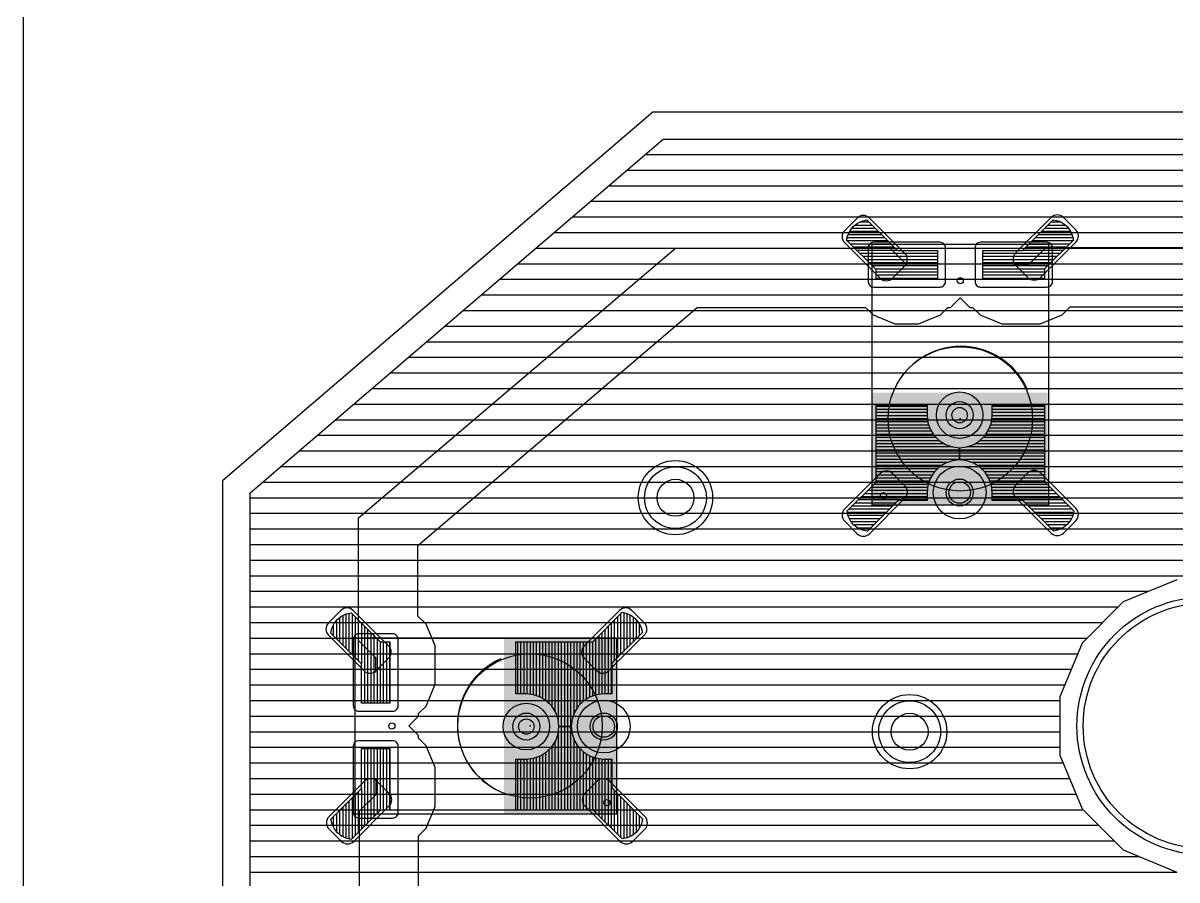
# Model space of a CAD drawing. Extents: x 0 to 1.97, y 0 to 1.97.
# Drawn here: x 0 to 0.739, y 0.435 to 0.984 of the extents above; entities that cross this region are included whole.
import ezdxf

# ---------------------------------------------------------------- set-up
doc = ezdxf.new("R2010")
doc.units = 0
for name, color, linetype in [('1', 14, 'CONTINUOUS'), ('16', 174, 'CONTINUOUS'), ('17', 94, 'CONTINUOUS'), ('18', 94, 'CONTINUOUS'), ('20', 178, 'CONTINUOUS'), ('21', 251, 'CONTINUOUS'), ('23', 178, 'CONTINUOUS'), ('29', 251, 'CONTINUOUS'), ('30', 251, 'CONTINUOUS'), ('31', 251, 'CONTINUOUS'), ('44', 251, 'CONTINUOUS'), ('51', 251, 'CONTINUOUS')]:
    doc.layers.add(name, color=color, linetype=linetype)

# ---------------------------------------------------------------- blocks, each defined once
blk = doc.blocks.new('RECT201600X116800R25')
blk.add_lwpolyline([(0.024803, -0.010778), (0.024803, 0.010778, 0.414214), (0.021211, 0.01437), (-0.021211, 0.01437, 0.414214), (-0.024803, 0.010778), (-0.024803, -0.010778, 0.414214), (-0.021211, -0.01437), (0.021211, -0.01437, 0.414214)], format="xyb", close=True)
blk = doc.blocks.new('RECT176000X91200R50')
blk.add_lwpolyline([(0.021654, -0.00561), (0.021654, 0.00561, 0.414214), (0.016043, 0.01122), (-0.016043, 0.01122, 0.414214), (-0.021654, 0.00561), (-0.021654, -0.00561, 0.414214), (-0.016043, -0.01122), (0.016043, -0.01122, 0.414214)], format="xyb", close=True)
blk = doc.blocks.new('RECT')
blk.add_solid([(-0.5, -0.5), (0.5, -0.5), (-0.5, 0.5), (0.5, 0.5)])
blk = doc.blocks.new('ROUNDP')
blk.add_circle((0, 0), 0.5)
blk = doc.blocks.new('ROUNDV')
blk.add_circle((0, 0), 0.5)

msp = doc.modelspace()

# ---------------------------------------------------------------- linework, layer by layer
at = {"layer": '1'}
for p, q in [((0.214882, 0.667008), (0.417874, 0.84)), ((0.417874, 0.84), (0.545591, 0.84)), ((0.545591, 0.84), (0.555433, 0.84)), ((0.555433, 0.84), (0.566063, 0.82937)), ((0.644016, 0.82937), (0.655039, 0.840394)), ((0.655039, 0.840394), (0.89748, 0.840394)), ((0.634567, 0.82937), (0.644016, 0.82937)), ((0.594146, 0.802), (0.600315, 0.808169)), ((0.600315, 0.808169), (0.606483, 0.802)), ((0.252882, 0.649465), (0.431869, 0.802)), ((0.429523, 0.8), (0.541693, 0.8)), ((0.431869, 0.802), (0.539693, 0.802)), ((0.539693, 0.802), (0.544538, 0.797155)), ((0.587588, 0.797155), (0.592433, 0.802)), ((0.590433, 0.8), (0.610197, 0.8)), ((0.592433, 0.802), (0.594146, 0.802)), ((0.606483, 0.802), (0.608197, 0.802)), ((0.608197, 0.802), (0.613042, 0.797155)), ((0.665541, 0.797155), (0.670779, 0.802394)), ((0.668386, 0.8), (0.891851, 0.8)), ((0.670779, 0.802394), (0.887462, 0.802394)), ((0.544538, 0.797155), (0.558504, 0.79137)), ((0.558504, 0.79137), (0.573622, 0.79137)), ((0.573622, 0.79137), (0.587588, 0.797155)), ((0.613042, 0.797155), (0.627008, 0.79137)), ((0.627008, 0.79137), (0.651574, 0.79137)), ((0.651574, 0.79137), (0.665541, 0.797155)), ((0.417788, 0.79), (0.910184, 0.79)), ((0.406054, 0.78), (0.928517, 0.78)), ((0.39432, 0.77), (0.946851, 0.77)), ((0.382586, 0.76), (0.965184, 0.76)), ((0.370852, 0.75), (0.983517, 0.75)), ((0.359117, 0.74), (1.001851, 0.74)), ((0.347383, 0.73), (1.020184, 0.73)), ((0.335649, 0.72), (1.038517, 0.72)), ((0.323915, 0.71), (1.056851, 0.71)), ((0.312181, 0.7), (1.075184, 0.7)), ((0.300447, 0.69), (1.093517, 0.69)), ((0.288712, 0.68), (1.111851, 0.68)), ((0.214882, 0.588425), (0.214882, 0.667008)), ((0.276978, 0.67), (1.130184, 0.67)), ((0.265244, 0.66), (1.148517, 0.66)), ((0.252882, 0.604165), (0.252882, 0.649465)), ((0.25351, 0.65), (1.166851, 0.65)), ((0.252882, 0.64), (1.185184, 0.64)), ((0.252882, 0.63), (1.189874, 0.63)), ((0.739149, 0.627441), (0.704696, 0.61317)), ((0.252882, 0.62), (0.721185, 0.62)), ((0.252882, 0.61), (0.701526, 0.61)), ((0.704696, 0.61317), (0.678326, 0.5868)), ((0.25812, 0.598927), (0.252882, 0.604165)), ((0.257047, 0.6), (0.691526, 0.6)), ((0.263905, 0.58496), (0.25812, 0.598927)), ((0.225906, 0.577402), (0.214882, 0.588425)), ((0.261818, 0.59), (0.681526, 0.59)), ((0.263905, 0.560394), (0.263905, 0.58496)), ((0.678326, 0.5868), (0.664055, 0.552347)), ((0.225906, 0.567953), (0.225906, 0.577402)), ((0.263905, 0.58), (0.675509, 0.58)), ((0.263905, 0.57), (0.671367, 0.57)), ((0.25812, 0.546427), (0.263905, 0.560394)), ((0.263742, 0.56), (0.667225, 0.56)), ((0.2596, 0.55), (0.664055, 0.55)), ((0.664055, 0.552347), (0.664055, 0.515055)), ((0.247107, 0.533701), (0.253275, 0.539869)), ((0.253275, 0.541583), (0.25812, 0.546427)), ((0.253275, 0.539869), (0.253275, 0.541583)), ((0.253275, 0.54), (0.664055, 0.54)), ((0.253275, 0.527532), (0.247107, 0.533701)), ((0.250808, 0.53), (0.664055, 0.53)), ((0.253275, 0.525819), (0.253275, 0.527532)), ((0.25812, 0.520974), (0.253275, 0.525819)), ((0.263905, 0.507008), (0.25812, 0.520974)), ((0.258524, 0.52), (0.664055, 0.52)), ((0.262666, 0.51), (0.666149, 0.51)), ((0.664055, 0.515055), (0.678326, 0.480601)), ((0.263905, 0.482047), (0.263905, 0.507008)), ((0.225906, 0.499449), (0.225906, 0.489606)), ((0.263905, 0.5), (0.670291, 0.5)), ((0.225906, 0.489606), (0.215276, 0.478976)), ((0.263905, 0.49), (0.674433, 0.49)), ((0.25812, 0.468081), (0.263905, 0.482047)), ((0.678326, 0.480601), (0.704696, 0.454232)), ((0.215276, 0.478976), (0.215276, 0.392598)), ((0.263057, 0.48), (0.678927, 0.48)), ((0.253275, 0.463236), (0.25812, 0.468081)), ((0.258915, 0.47), (0.688927, 0.47)), ((0.253275, 0.410145), (0.253275, 0.463236)), ((0.253275, 0.46), (0.698927, 0.46)), ((0.704696, 0.454232), (0.739149, 0.439961)), ((0.253275, 0.45), (0.714912, 0.45)), ((0.253275, 0.44), (0.739054, 0.44))]:
    msp.add_line(p, q, dxfattribs=at)
at = {"layer": '16'}
for p, q in [((0.145374, 0.683132), (0.409938, 0.909902)), ((0.409938, 0.909902), (0.911144, 0.909902)), ((0.398386, 0.9), (0.930947, 0.9)), ((0.38672, 0.89), (0.950948, 0.89)), ((0.375053, 0.88), (0.970948, 0.88)), ((0.363386, 0.87), (0.96851, 0.87)), ((0.35172, 0.86), (0.963633, 0.86)), ((0.340053, 0.85), (0.958756, 0.85)), ((0.328386, 0.84), (0.953878, 0.84)), ((0.31672, 0.83), (0.949001, 0.83)), ((0.305053, 0.82), (0.944151, 0.82)), ((0.293386, 0.81), (0.944359, 0.81)), ((0.28172, 0.8), (0.957874, 0.8)), ((0.270053, 0.79), (0.978377, 0.79)), ((0.258386, 0.78), (0.99888, 0.78)), ((0.24672, 0.77), (1.019383, 0.77)), ((0.235053, 0.76), (1.039886, 0.76)), ((0.223386, 0.75), (1.060389, 0.75)), ((0.21172, 0.74), (1.080892, 0.74)), ((0.200053, 0.73), (1.101396, 0.73)), ((0.188386, 0.72), (1.121899, 0.72)), ((0.17672, 0.71), (1.142402, 0.71)), ((0.165053, 0.7), (1.162905, 0.7)), ((0.153386, 0.69), (1.183408, 0.69)), ((0.145374, 0.384269), (0.145374, 0.683132)), ((0.145374, 0.68), (1.203911, 0.68)), ((0.145374, 0.67), (1.224414, 0.67)), ((0.145374, 0.66), (1.244917, 0.66)), ((0.145374, 0.65), (1.26542, 0.65)), ((0.145374, 0.64), (1.370217, 0.64)), ((0.145374, 0.63), (1.370217, 0.63)), ((0.739149, 0.627441), (0.704696, 0.61317)), ((0.145374, 0.62), (0.721185, 0.62)), ((0.145374, 0.61), (0.701526, 0.61)), ((0.704696, 0.61317), (0.678326, 0.5868)), ((0.145374, 0.6), (0.691526, 0.6)), ((0.145374, 0.59), (0.681526, 0.59)), ((0.678326, 0.5868), (0.664055, 0.552347)), ((0.145374, 0.58), (0.675509, 0.58)), ((0.145374, 0.57), (0.671367, 0.57)), ((0.145374, 0.56), (0.667225, 0.56)), ((0.145374, 0.55), (0.664055, 0.55)), ((0.664055, 0.552347), (0.664055, 0.515055)), ((0.145374, 0.54), (0.664055, 0.54)), ((0.145374, 0.53), (0.664055, 0.53)), ((0.145374, 0.52), (0.664055, 0.52)), ((0.145374, 0.51), (0.666149, 0.51)), ((0.664055, 0.515055), (0.678326, 0.480601)), ((0.145374, 0.5), (0.670291, 0.5)), ((0.145374, 0.49), (0.674433, 0.49)), ((0.678326, 0.480601), (0.704696, 0.454232)), ((0.145374, 0.48), (0.678927, 0.48)), ((0.145374, 0.47), (0.688927, 0.47)), ((0.145374, 0.46), (0.698927, 0.46)), ((0.704696, 0.454232), (0.739149, 0.439961)), ((0.145374, 0.45), (0.714912, 0.45)), ((0.145374, 0.44), (0.739054, 0.44))]:
    msp.add_line(p, q, dxfattribs=at)
at = {"layer": '20'}
for p, q in [((0, 1.968504), (0, 0)), ((0.127874, 0.691181), (0.403465, 0.927402)), ((0.403465, 0.927402), (0.915276, 0.927402)), ((0.127874, 0.37622), (0.127874, 0.691181))]:
    msp.add_line(p, q, dxfattribs=at)
msp.add_circle((0.757795, 0.533701), 0.07874, dxfattribs=at)
at = {"layer": '21'}
for p, q in [((0.598819, 0.842559), (0.601024, 0.842559)), ((0.543819, 0.755236), (0.543819, 0.812559)), ((0.656811, 0.812559), (0.656811, 0.755236)), ((0.242717, 0.590197), (0.300039, 0.590197)), ((0.212717, 0.532205), (0.212717, 0.534409)), ((0.300039, 0.477205), (0.242717, 0.477205))]:
    msp.add_line(p, q, dxfattribs=at)
for centre in [(0.600315, 0.819055), (0.23622, 0.533701)]:
    msp.add_circle(centre, 0.001969, dxfattribs=at)
for centre, start, end in [((0.600709, 0.730362), 23.855589, 156.144411), ((0.324913, 0.534094), 113.855589, 246.144411)]:
    msp.add_arc(centre, 0.046707, start, end, dxfattribs=at)
at = {"layer": '23'}
for p in [(0.600315, 0.730551), (0.324724, 0.533701)]:
    msp.add_point(p, dxfattribs=at)
at = {"layer": '29'}
for p, q in [((0.537296, 0.857302), (0.540472, 0.85811)), ((0.540472, 0.85811), (0.560157, 0.838425)), ((0.640079, 0.838425), (0.659764, 0.85811)), ((0.659764, 0.85811), (0.663013, 0.857439)), ((0.663013, 0.857439), (0.666021, 0.856036)), ((0.528289, 0.848295), (0.529755, 0.851227)), ((0.548031, 0.850551), (0.529417, 0.850551)), ((0.529755, 0.851227), (0.531811, 0.85378)), ((0.531811, 0.85378), (0.534364, 0.855836)), ((0.544031, 0.854551), (0.532769, 0.854551)), ((0.534364, 0.855836), (0.537296, 0.857302)), ((0.671066, 0.850551), (0.652205, 0.850551)), ((0.667899, 0.854551), (0.656205, 0.854551)), ((0.666021, 0.856036), (0.668624, 0.853978)), ((0.668624, 0.853978), (0.670682, 0.851375)), ((0.670682, 0.851375), (0.672085, 0.848368)), ((0.52748, 0.845118), (0.528289, 0.848295)), ((0.546378, 0.82622), (0.52748, 0.845118)), ((0.552031, 0.846551), (0.527845, 0.846551)), ((0.67246, 0.846551), (0.648205, 0.846551)), ((0.672756, 0.845118), (0.654252, 0.826614)), ((0.672085, 0.848368), (0.672756, 0.845118)), ((0.556031, 0.842551), (0.530047, 0.842551)), ((0.560031, 0.838551), (0.534047, 0.838551)), ((0.560157, 0.838425), (0.585748, 0.838425)), ((0.585748, 0.838425), (0.585748, 0.820315)), ((0.614882, 0.820315), (0.614882, 0.838425)), ((0.614882, 0.838425), (0.640079, 0.838425)), ((0.666189, 0.838551), (0.640205, 0.838551)), ((0.670189, 0.842551), (0.644205, 0.842551)), ((0.585748, 0.834551), (0.538047, 0.834551)), ((0.585748, 0.830551), (0.542047, 0.830551)), ((0.662189, 0.834551), (0.614882, 0.834551)), ((0.658189, 0.830551), (0.614882, 0.830551)), ((0.585748, 0.826551), (0.546047, 0.826551)), ((0.546378, 0.820315), (0.546378, 0.82622)), ((0.585748, 0.822551), (0.546378, 0.822551)), ((0.654252, 0.826551), (0.614882, 0.826551)), ((0.654252, 0.822551), (0.614882, 0.822551)), ((0.654252, 0.826614), (0.654252, 0.820315)), ((0.585748, 0.820315), (0.546378, 0.820315)), ((0.654252, 0.820315), (0.614882, 0.820315)), ((0.546378, 0.69), (0.546378, 0.739606)), ((0.546378, 0.739606), (0.579055, 0.739606)), ((0.579055, 0.739606), (0.579055, 0.732913)), ((0.620787, 0.732913), (0.620787, 0.739606)), ((0.620787, 0.739606), (0.654252, 0.739606)), ((0.654252, 0.739606), (0.654252, 0.690394)), ((0.579055, 0.738551), (0.546378, 0.738551)), ((0.579055, 0.734551), (0.546378, 0.734551)), ((0.579055, 0.732913), (0.579578, 0.72827)), ((0.620264, 0.72827), (0.620787, 0.732913)), ((0.654252, 0.738551), (0.620787, 0.738551)), ((0.654252, 0.734551), (0.620787, 0.734551)), ((0.579321, 0.730551), (0.546378, 0.730551)), ((0.58018, 0.726551), (0.546378, 0.726551)), ((0.579578, 0.72827), (0.581122, 0.72386)), ((0.618721, 0.72386), (0.620264, 0.72827)), ((0.654252, 0.726551), (0.619663, 0.726551)), ((0.654252, 0.730551), (0.620521, 0.730551)), ((0.581944, 0.722551), (0.546378, 0.722551)), ((0.58496, 0.718551), (0.546378, 0.718551)), ((0.581122, 0.72386), (0.583607, 0.719904)), ((0.583607, 0.719904), (0.586911, 0.7166)), ((0.612931, 0.7166), (0.616235, 0.719904)), ((0.654252, 0.718551), (0.614883, 0.718551)), ((0.616235, 0.719904), (0.618721, 0.72386)), ((0.654252, 0.722551), (0.617899, 0.722551)), ((0.590171, 0.714551), (0.546378, 0.714551)), ((0.599921, 0.710551), (0.546378, 0.710551)), ((0.586911, 0.7166), (0.590868, 0.714114)), ((0.590868, 0.714114), (0.595278, 0.71257)), ((0.595278, 0.71257), (0.599921, 0.712047)), ((0.599921, 0.712047), (0.604564, 0.71257)), ((0.599921, 0.704173), (0.599921, 0.712047)), ((0.599921, 0.712047), (0.599921, 0.704173)), ((0.654252, 0.710551), (0.599921, 0.710551)), ((0.604564, 0.71257), (0.608975, 0.714114)), ((0.608975, 0.714114), (0.612931, 0.7166)), ((0.654252, 0.714551), (0.609671, 0.714551)), ((0.599921, 0.706551), (0.546378, 0.706551)), ((0.592138, 0.702551), (0.546378, 0.702551)), ((0.595278, 0.70365), (0.590868, 0.702107)), ((0.599921, 0.704173), (0.595278, 0.70365)), ((0.654252, 0.706551), (0.599921, 0.706551)), ((0.604564, 0.70365), (0.599921, 0.704173)), ((0.608975, 0.702107), (0.604564, 0.70365)), ((0.654252, 0.702551), (0.607705, 0.702551)), ((0.585842, 0.698551), (0.546378, 0.698551)), ((0.583607, 0.696317), (0.581122, 0.692361)), ((0.586911, 0.699621), (0.583607, 0.696317)), ((0.590868, 0.702107), (0.586911, 0.699621)), ((0.612931, 0.699621), (0.608975, 0.702107)), ((0.616235, 0.696317), (0.612931, 0.699621)), ((0.654252, 0.698551), (0.614001, 0.698551)), ((0.618721, 0.692361), (0.616235, 0.696317)), ((0.527874, 0.671496), (0.546378, 0.69)), ((0.582498, 0.694551), (0.546378, 0.694551)), ((0.580488, 0.690551), (0.546378, 0.690551)), ((0.579578, 0.68795), (0.579055, 0.683307)), ((0.581122, 0.692361), (0.579578, 0.68795)), ((0.654252, 0.694551), (0.617345, 0.694551)), ((0.620264, 0.68795), (0.618721, 0.692361)), ((0.654252, 0.690551), (0.619354, 0.690551)), ((0.620787, 0.683307), (0.620264, 0.68795)), ((0.654252, 0.690394), (0.67315, 0.671496)), ((0.579055, 0.682551), (0.538929, 0.682551)), ((0.579421, 0.686551), (0.542929, 0.686551)), ((0.579055, 0.683307), (0.579055, 0.678189)), ((0.658094, 0.686551), (0.620422, 0.686551)), ((0.620787, 0.678189), (0.620787, 0.683307)), ((0.662094, 0.682551), (0.620787, 0.682551)), ((0.556913, 0.674551), (0.530929, 0.674551)), ((0.579055, 0.678551), (0.534929, 0.678551)), ((0.560551, 0.678189), (0.540866, 0.658504)), ((0.579055, 0.678189), (0.560551, 0.678189)), ((0.666094, 0.678551), (0.620787, 0.678551)), ((0.640472, 0.678189), (0.620787, 0.678189)), ((0.660157, 0.658504), (0.640472, 0.678189)), ((0.670094, 0.674551), (0.64411, 0.674551)), ((0.528545, 0.668246), (0.527874, 0.671496)), ((0.552913, 0.670551), (0.528069, 0.670551)), ((0.529948, 0.665239), (0.528545, 0.668246)), ((0.548913, 0.666551), (0.529336, 0.666551)), ((0.532006, 0.662636), (0.529948, 0.665239)), ((0.672909, 0.670551), (0.64811, 0.670551)), ((0.671457, 0.666551), (0.65211, 0.666551)), ((0.670875, 0.665387), (0.668819, 0.662835)), ((0.672341, 0.668319), (0.670875, 0.665387)), ((0.67315, 0.671496), (0.672341, 0.668319)), ((0.534609, 0.660578), (0.532006, 0.662636)), ((0.544913, 0.662551), (0.532114, 0.662551)), ((0.537617, 0.659175), (0.534609, 0.660578)), ((0.540866, 0.658504), (0.537617, 0.659175)), ((0.540913, 0.658551), (0.540638, 0.658551)), ((0.668467, 0.662551), (0.65611, 0.662551)), ((0.660343, 0.658551), (0.66011, 0.658551)), ((0.663334, 0.659312), (0.660157, 0.658504)), ((0.666266, 0.660778), (0.663334, 0.659312)), ((0.668819, 0.662835), (0.666266, 0.660778)), ((0.206908, 0.60547), (0.210157, 0.606142)), ((0.210157, 0.606142), (0.228661, 0.587638)), ((0.364882, 0.587638), (0.38378, 0.606535)), ((0.38378, 0.606535), (0.386956, 0.605727)), ((0.384724, 0.606295), (0.384724, 0.581496)), ((0.197837, 0.596399), (0.199239, 0.599407)), ((0.199239, 0.599407), (0.201298, 0.602009)), ((0.200724, 0.601285), (0.200724, 0.589591)), ((0.201298, 0.602009), (0.2039, 0.604068)), ((0.2039, 0.604068), (0.206908, 0.60547)), ((0.204724, 0.604452), (0.204724, 0.585591)), ((0.208724, 0.605846), (0.208724, 0.581591)), ((0.212724, 0.603575), (0.212724, 0.577591)), ((0.216724, 0.599575), (0.216724, 0.573591)), ((0.376724, 0.59948), (0.376724, 0.554173)), ((0.380724, 0.60348), (0.380724, 0.577496)), ((0.386956, 0.605727), (0.389888, 0.604261)), ((0.388724, 0.604843), (0.388724, 0.585496)), ((0.389888, 0.604261), (0.392441, 0.602205)), ((0.392441, 0.602205), (0.394497, 0.599652)), ((0.392724, 0.601853), (0.392724, 0.589496)), ((0.394497, 0.599652), (0.395963, 0.59672)), ((0.197165, 0.59315), (0.197837, 0.596399)), ((0.21685, 0.573465), (0.197165, 0.59315)), ((0.220724, 0.595575), (0.220724, 0.548268)), ((0.224724, 0.591575), (0.224724, 0.548268)), ((0.368724, 0.59148), (0.368724, 0.553808)), ((0.372724, 0.59548), (0.372724, 0.554173)), ((0.396772, 0.593543), (0.377087, 0.573858)), ((0.395963, 0.59672), (0.396772, 0.593543)), ((0.396724, 0.593729), (0.396724, 0.593496)), ((0.228661, 0.587638), (0.234961, 0.587638)), ((0.228724, 0.587638), (0.228724, 0.548268)), ((0.232724, 0.587638), (0.232724, 0.548268)), ((0.234961, 0.587638), (0.234961, 0.548268)), ((0.315669, 0.554173), (0.315669, 0.587638)), ((0.315669, 0.587638), (0.364882, 0.587638)), ((0.316724, 0.587638), (0.316724, 0.554173)), ((0.320724, 0.587638), (0.320724, 0.554173)), ((0.324724, 0.587638), (0.324724, 0.553907)), ((0.328724, 0.587638), (0.328724, 0.553048)), ((0.332724, 0.587638), (0.332724, 0.551284)), ((0.336724, 0.587638), (0.336724, 0.548269)), ((0.340724, 0.587638), (0.340724, 0.543057)), ((0.344724, 0.587638), (0.344724, 0.533307)), ((0.348724, 0.587638), (0.348724, 0.533307)), ((0.352724, 0.587638), (0.352724, 0.541091)), ((0.356724, 0.587638), (0.356724, 0.547387)), ((0.360724, 0.587638), (0.360724, 0.55073)), ((0.364724, 0.587638), (0.364724, 0.55274)), ((0.21685, 0.548268), (0.21685, 0.573465)), ((0.377087, 0.573858), (0.377087, 0.554173)), ((0.234961, 0.548268), (0.21685, 0.548268)), ((0.322362, 0.554173), (0.315669, 0.554173)), ((0.327005, 0.55365), (0.322362, 0.554173)), ((0.331416, 0.552107), (0.327005, 0.55365)), ((0.335372, 0.549621), (0.331416, 0.552107)), ((0.338676, 0.546317), (0.335372, 0.549621)), ((0.358959, 0.549621), (0.355655, 0.546317)), ((0.362915, 0.552107), (0.358959, 0.549621)), ((0.367325, 0.55365), (0.362915, 0.552107)), ((0.371969, 0.554173), (0.367325, 0.55365)), ((0.377087, 0.554173), (0.371969, 0.554173)), ((0.341162, 0.542361), (0.338676, 0.546317)), ((0.342705, 0.53795), (0.341162, 0.542361)), ((0.353169, 0.542361), (0.351625, 0.53795)), ((0.355655, 0.546317), (0.353169, 0.542361)), ((0.343228, 0.533307), (0.342705, 0.53795)), ((0.342705, 0.528664), (0.343228, 0.533307)), ((0.351102, 0.533307), (0.343228, 0.533307)), ((0.343228, 0.533307), (0.351102, 0.533307)), ((0.344724, 0.533307), (0.344724, 0.479764)), ((0.348724, 0.533307), (0.348724, 0.479764)), ((0.351625, 0.53795), (0.351102, 0.533307)), ((0.351102, 0.533307), (0.351625, 0.528664)), ((0.341162, 0.524254), (0.342705, 0.528664)), ((0.351625, 0.528664), (0.353169, 0.524254)), ((0.352724, 0.525524), (0.352724, 0.479764)), ((0.21685, 0.519134), (0.234961, 0.519134)), ((0.21685, 0.493543), (0.21685, 0.519134)), ((0.220724, 0.519134), (0.220724, 0.471433)), ((0.224724, 0.519134), (0.224724, 0.475433)), ((0.228724, 0.519134), (0.228724, 0.479433)), ((0.232724, 0.519134), (0.232724, 0.479764)), ((0.234961, 0.519134), (0.234961, 0.479764)), ((0.335372, 0.516993), (0.338676, 0.520297)), ((0.336724, 0.518346), (0.336724, 0.479764)), ((0.338676, 0.520297), (0.341162, 0.524254)), ((0.340724, 0.523557), (0.340724, 0.479764)), ((0.353169, 0.524254), (0.355655, 0.520297)), ((0.355655, 0.520297), (0.358959, 0.516993)), ((0.356724, 0.519227), (0.356724, 0.479764)), ((0.315669, 0.512441), (0.322362, 0.512441)), ((0.315669, 0.479764), (0.315669, 0.512441)), ((0.316724, 0.512441), (0.316724, 0.479764)), ((0.320724, 0.512441), (0.320724, 0.479764)), ((0.322362, 0.512441), (0.327005, 0.512964)), ((0.324724, 0.512707), (0.324724, 0.479764)), ((0.327005, 0.512964), (0.331416, 0.514507)), ((0.328724, 0.513566), (0.328724, 0.479764)), ((0.331416, 0.514507), (0.335372, 0.516993)), ((0.332724, 0.51533), (0.332724, 0.479764)), ((0.358959, 0.516993), (0.362915, 0.514507)), ((0.360724, 0.515884), (0.360724, 0.479764)), ((0.362915, 0.514507), (0.367325, 0.512964)), ((0.364724, 0.513874), (0.364724, 0.479764)), ((0.367325, 0.512964), (0.371969, 0.512441)), ((0.368724, 0.512806), (0.368724, 0.476315)), ((0.371969, 0.512441), (0.377087, 0.512441)), ((0.372724, 0.512441), (0.372724, 0.472315)), ((0.376724, 0.512441), (0.376724, 0.468315)), ((0.377087, 0.512441), (0.377087, 0.493937)), ((0.197165, 0.473858), (0.21685, 0.493543)), ((0.212724, 0.489417), (0.212724, 0.463433)), ((0.216724, 0.493417), (0.216724, 0.467433)), ((0.377087, 0.493937), (0.396772, 0.474252)), ((0.380724, 0.490299), (0.380724, 0.464315)), ((0.204724, 0.481417), (0.204724, 0.462803)), ((0.208724, 0.485417), (0.208724, 0.461231)), ((0.384724, 0.486299), (0.384724, 0.461455)), ((0.388724, 0.482299), (0.388724, 0.462722)), ((0.197974, 0.470681), (0.197165, 0.473858)), ((0.200724, 0.477417), (0.200724, 0.466155)), ((0.229055, 0.479764), (0.210157, 0.460866)), ((0.234961, 0.479764), (0.229055, 0.479764)), ((0.365276, 0.479764), (0.315669, 0.479764)), ((0.38378, 0.46126), (0.365276, 0.479764)), ((0.392724, 0.478299), (0.392724, 0.4655)), ((0.396772, 0.474252), (0.3961, 0.471002)), ((0.396724, 0.474299), (0.396724, 0.474023)), ((0.19944, 0.46775), (0.197974, 0.470681)), ((0.201496, 0.465197), (0.19944, 0.46775)), ((0.394698, 0.467995), (0.392639, 0.465392)), ((0.3961, 0.471002), (0.394698, 0.467995)), ((0.204049, 0.46314), (0.201496, 0.465197)), ((0.206981, 0.461674), (0.204049, 0.46314)), ((0.210157, 0.460866), (0.206981, 0.461674)), ((0.387029, 0.461931), (0.38378, 0.46126)), ((0.390037, 0.463334), (0.387029, 0.461931)), ((0.392639, 0.465392), (0.390037, 0.463334))]:
    msp.add_line(p, q, dxfattribs=at)
for centre, radius in [((0.599921, 0.732913), 0.008661), ((0.599921, 0.683307), 0.008661), ((0.757795, 0.533701), 0.08274), ((0.322362, 0.533307), 0.008661), ((0.371969, 0.533307), 0.008661)]:
    msp.add_circle(centre, radius, dxfattribs=at)
at = {"layer": '30'}
msp.add_circle((0.757795, 0.533701), 0.08274, dxfattribs=at)
at = {"layer": '31'}
for p, q in [((0.537296, 0.857302), (0.540472, 0.85811)), ((0.540472, 0.85811), (0.560157, 0.838425)), ((0.640079, 0.838425), (0.659764, 0.85811)), ((0.659764, 0.85811), (0.663013, 0.857439)), ((0.663013, 0.857439), (0.666021, 0.856036)), ((0.528289, 0.848295), (0.529755, 0.851227)), ((0.548031, 0.850551), (0.529417, 0.850551)), ((0.529755, 0.851227), (0.531811, 0.85378)), ((0.546031, 0.852551), (0.530821, 0.852551)), ((0.531811, 0.85378), (0.534364, 0.855836)), ((0.544031, 0.854551), (0.532769, 0.854551)), ((0.534364, 0.855836), (0.537296, 0.857302)), ((0.542031, 0.856551), (0.535794, 0.856551)), ((0.671066, 0.850551), (0.652205, 0.850551)), ((0.669752, 0.852551), (0.654205, 0.852551)), ((0.667899, 0.854551), (0.656205, 0.854551)), ((0.664917, 0.856551), (0.658205, 0.856551)), ((0.666021, 0.856036), (0.668624, 0.853978)), ((0.668624, 0.853978), (0.670682, 0.851375)), ((0.670682, 0.851375), (0.672085, 0.848368)), ((0.52748, 0.845118), (0.528289, 0.848295)), ((0.546378, 0.82622), (0.52748, 0.845118)), ((0.552031, 0.846551), (0.527845, 0.846551)), ((0.554031, 0.844551), (0.528047, 0.844551)), ((0.550031, 0.848551), (0.528417, 0.848551)), ((0.672189, 0.844551), (0.646205, 0.844551)), ((0.67246, 0.846551), (0.648205, 0.846551)), ((0.671999, 0.848551), (0.650205, 0.848551)), ((0.672756, 0.845118), (0.654252, 0.826614)), ((0.672085, 0.848368), (0.672756, 0.845118)), ((0.556031, 0.842551), (0.530047, 0.842551)), ((0.558031, 0.840551), (0.532047, 0.840551)), ((0.560031, 0.838551), (0.534047, 0.838551)), ((0.585748, 0.836551), (0.536047, 0.836551)), ((0.560157, 0.838425), (0.585748, 0.838425)), ((0.585748, 0.838425), (0.585748, 0.820315)), ((0.614882, 0.820315), (0.614882, 0.838425)), ((0.614882, 0.838425), (0.640079, 0.838425)), ((0.664189, 0.836551), (0.614882, 0.836551)), ((0.666189, 0.838551), (0.640205, 0.838551)), ((0.668189, 0.840551), (0.642205, 0.840551)), ((0.670189, 0.842551), (0.644205, 0.842551)), ((0.585748, 0.834551), (0.538047, 0.834551)), ((0.585748, 0.832551), (0.540047, 0.832551)), ((0.585748, 0.830551), (0.542047, 0.830551)), ((0.585748, 0.828551), (0.544047, 0.828551)), ((0.662189, 0.834551), (0.614882, 0.834551)), ((0.660189, 0.832551), (0.614882, 0.832551)), ((0.658189, 0.830551), (0.614882, 0.830551)), ((0.656189, 0.828551), (0.614882, 0.828551)), ((0.585748, 0.826551), (0.546047, 0.826551)), ((0.546378, 0.820315), (0.546378, 0.82622)), ((0.585748, 0.824551), (0.546378, 0.824551)), ((0.585748, 0.822551), (0.546378, 0.822551)), ((0.585748, 0.820551), (0.546378, 0.820551)), ((0.654252, 0.826551), (0.614882, 0.826551)), ((0.654252, 0.824551), (0.614882, 0.824551)), ((0.654252, 0.822551), (0.614882, 0.822551)), ((0.654252, 0.820551), (0.614882, 0.820551)), ((0.654252, 0.826614), (0.654252, 0.820315)), ((0.585748, 0.820315), (0.546378, 0.820315)), ((0.654252, 0.820315), (0.614882, 0.820315)), ((0.546378, 0.69), (0.546378, 0.739606)), ((0.546378, 0.739606), (0.579055, 0.739606)), ((0.579055, 0.739606), (0.579055, 0.732913)), ((0.620787, 0.732913), (0.620787, 0.739606)), ((0.620787, 0.739606), (0.654252, 0.739606)), ((0.654252, 0.739606), (0.654252, 0.690394)), ((0.579055, 0.738551), (0.546378, 0.738551)), ((0.579055, 0.736551), (0.546378, 0.736551)), ((0.579055, 0.734551), (0.546378, 0.734551)), ((0.579096, 0.732551), (0.546378, 0.732551)), ((0.579055, 0.732913), (0.579578, 0.72827)), ((0.620264, 0.72827), (0.620787, 0.732913)), ((0.654252, 0.732551), (0.620747, 0.732551)), ((0.654252, 0.738551), (0.620787, 0.738551)), ((0.654252, 0.736551), (0.620787, 0.736551)), ((0.654252, 0.734551), (0.620787, 0.734551)), ((0.579321, 0.730551), (0.546378, 0.730551)), ((0.579547, 0.728551), (0.546378, 0.728551)), ((0.58018, 0.726551), (0.546378, 0.726551)), ((0.58088, 0.724551), (0.546378, 0.724551)), ((0.579578, 0.72827), (0.581122, 0.72386)), ((0.618721, 0.72386), (0.620264, 0.72827)), ((0.654252, 0.724551), (0.618963, 0.724551)), ((0.654252, 0.726551), (0.619663, 0.726551)), ((0.654252, 0.728551), (0.620296, 0.728551)), ((0.654252, 0.730551), (0.620521, 0.730551)), ((0.581944, 0.722551), (0.546378, 0.722551)), ((0.5832, 0.720551), (0.546378, 0.720551)), ((0.58496, 0.718551), (0.546378, 0.718551)), ((0.581122, 0.72386), (0.583607, 0.719904)), ((0.583607, 0.719904), (0.586911, 0.7166)), ((0.612931, 0.7166), (0.616235, 0.719904)), ((0.654252, 0.718551), (0.614883, 0.718551)), ((0.616235, 0.719904), (0.618721, 0.72386)), ((0.654252, 0.720551), (0.616642, 0.720551)), ((0.654252, 0.722551), (0.617899, 0.722551)), ((0.586988, 0.716551), (0.546378, 0.716551)), ((0.590171, 0.714551), (0.546378, 0.714551)), ((0.595448, 0.712551), (0.546378, 0.712551)), ((0.599921, 0.710551), (0.546378, 0.710551)), ((0.586911, 0.7166), (0.590868, 0.714114)), ((0.590868, 0.714114), (0.595278, 0.71257)), ((0.595278, 0.71257), (0.599921, 0.712047)), ((0.599921, 0.712047), (0.604564, 0.71257)), ((0.599921, 0.704173), (0.599921, 0.712047)), ((0.599921, 0.712047), (0.599921, 0.704173)), ((0.654252, 0.710551), (0.599921, 0.710551)), ((0.654252, 0.712551), (0.604394, 0.712551)), ((0.604564, 0.71257), (0.608975, 0.714114)), ((0.608975, 0.714114), (0.612931, 0.7166)), ((0.654252, 0.714551), (0.609671, 0.714551)), ((0.654252, 0.716551), (0.612854, 0.716551)), ((0.599921, 0.708551), (0.546378, 0.708551)), ((0.599921, 0.706551), (0.546378, 0.706551)), ((0.599921, 0.704551), (0.546378, 0.704551)), ((0.592138, 0.702551), (0.546378, 0.702551)), ((0.595278, 0.70365), (0.590868, 0.702107)), ((0.599921, 0.704173), (0.595278, 0.70365)), ((0.654252, 0.708551), (0.599921, 0.708551)), ((0.654252, 0.706551), (0.599921, 0.706551)), ((0.654252, 0.704551), (0.599921, 0.704551)), ((0.604564, 0.70365), (0.599921, 0.704173)), ((0.608975, 0.702107), (0.604564, 0.70365)), ((0.654252, 0.702551), (0.607705, 0.702551)), ((0.588392, 0.700551), (0.546378, 0.700551)), ((0.585842, 0.698551), (0.546378, 0.698551)), ((0.583842, 0.696551), (0.546378, 0.696551)), ((0.583607, 0.696317), (0.581122, 0.692361)), ((0.586911, 0.699621), (0.583607, 0.696317)), ((0.590868, 0.702107), (0.586911, 0.699621)), ((0.612931, 0.699621), (0.608975, 0.702107)), ((0.654252, 0.700551), (0.611451, 0.700551)), ((0.616235, 0.696317), (0.612931, 0.699621)), ((0.654252, 0.698551), (0.614001, 0.698551)), ((0.654252, 0.696551), (0.616001, 0.696551)), ((0.618721, 0.692361), (0.616235, 0.696317)), ((0.527874, 0.671496), (0.546378, 0.69)), ((0.579789, 0.688551), (0.544929, 0.688551)), ((0.582498, 0.694551), (0.546378, 0.694551)), ((0.581241, 0.692551), (0.546378, 0.692551)), ((0.580488, 0.690551), (0.546378, 0.690551)), ((0.579578, 0.68795), (0.579055, 0.683307)), ((0.581122, 0.692361), (0.579578, 0.68795)), ((0.654252, 0.694551), (0.617345, 0.694551)), ((0.654252, 0.692551), (0.618601, 0.692551)), ((0.620264, 0.68795), (0.618721, 0.692361)), ((0.654252, 0.690551), (0.619354, 0.690551)), ((0.656094, 0.688551), (0.620054, 0.688551)), ((0.620787, 0.683307), (0.620264, 0.68795)), ((0.654252, 0.690394), (0.67315, 0.671496)), ((0.579055, 0.680551), (0.536929, 0.680551)), ((0.579055, 0.682551), (0.538929, 0.682551)), ((0.579195, 0.684551), (0.540929, 0.684551)), ((0.579421, 0.686551), (0.542929, 0.686551)), ((0.579055, 0.683307), (0.579055, 0.678189)), ((0.658094, 0.686551), (0.620422, 0.686551)), ((0.660094, 0.684551), (0.620647, 0.684551)), ((0.620787, 0.678189), (0.620787, 0.683307)), ((0.662094, 0.682551), (0.620787, 0.682551)), ((0.664094, 0.680551), (0.620787, 0.680551)), ((0.556913, 0.674551), (0.530929, 0.674551)), ((0.558913, 0.676551), (0.532929, 0.676551)), ((0.579055, 0.678551), (0.534929, 0.678551)), ((0.560551, 0.678189), (0.540866, 0.658504)), ((0.579055, 0.678189), (0.560551, 0.678189)), ((0.666094, 0.678551), (0.620787, 0.678551)), ((0.640472, 0.678189), (0.620787, 0.678189)), ((0.660157, 0.658504), (0.640472, 0.678189)), ((0.668094, 0.676551), (0.64211, 0.676551)), ((0.670094, 0.674551), (0.64411, 0.674551)), ((0.528545, 0.668246), (0.527874, 0.671496)), ((0.552913, 0.670551), (0.528069, 0.670551)), ((0.550913, 0.668551), (0.528483, 0.668551)), ((0.529948, 0.665239), (0.528545, 0.668246)), ((0.554913, 0.672551), (0.528929, 0.672551)), ((0.548913, 0.666551), (0.529336, 0.666551)), ((0.532006, 0.662636), (0.529948, 0.665239)), ((0.672094, 0.672551), (0.64611, 0.672551)), ((0.672909, 0.670551), (0.64811, 0.670551)), ((0.6724, 0.668551), (0.65011, 0.668551)), ((0.671457, 0.666551), (0.65211, 0.666551)), ((0.670875, 0.665387), (0.668819, 0.662835)), ((0.672341, 0.668319), (0.670875, 0.665387)), ((0.67315, 0.671496), (0.672341, 0.668319)), ((0.546913, 0.664551), (0.530492, 0.664551)), ((0.534609, 0.660578), (0.532006, 0.662636)), ((0.544913, 0.662551), (0.532114, 0.662551)), ((0.537617, 0.659175), (0.534609, 0.660578)), ((0.542913, 0.660551), (0.534667, 0.660551)), ((0.540866, 0.658504), (0.537617, 0.659175)), ((0.540913, 0.658551), (0.540638, 0.658551)), ((0.670202, 0.664551), (0.65411, 0.664551)), ((0.668467, 0.662551), (0.65611, 0.662551)), ((0.665812, 0.660551), (0.65811, 0.660551)), ((0.660343, 0.658551), (0.66011, 0.658551)), ((0.663334, 0.659312), (0.660157, 0.658504)), ((0.666266, 0.660778), (0.663334, 0.659312)), ((0.668819, 0.662835), (0.666266, 0.660778)), ((0.206908, 0.60547), (0.210157, 0.606142)), ((0.210157, 0.606142), (0.228661, 0.587638)), ((0.364882, 0.587638), (0.38378, 0.606535)), ((0.38378, 0.606535), (0.386956, 0.605727)), ((0.384724, 0.606295), (0.384724, 0.581496)), ((0.197837, 0.596399), (0.199239, 0.599407)), ((0.199239, 0.599407), (0.201298, 0.602009)), ((0.200724, 0.601285), (0.200724, 0.589591)), ((0.201298, 0.602009), (0.2039, 0.604068)), ((0.202724, 0.603138), (0.202724, 0.587591)), ((0.2039, 0.604068), (0.206908, 0.60547)), ((0.204724, 0.604452), (0.204724, 0.585591)), ((0.206724, 0.605385), (0.206724, 0.583591)), ((0.208724, 0.605846), (0.208724, 0.581591)), ((0.210724, 0.605575), (0.210724, 0.579591)), ((0.212724, 0.603575), (0.212724, 0.577591)), ((0.214724, 0.601575), (0.214724, 0.575591)), ((0.216724, 0.599575), (0.216724, 0.573591)), ((0.376724, 0.59948), (0.376724, 0.554173)), ((0.378724, 0.60148), (0.378724, 0.575496)), ((0.380724, 0.60348), (0.380724, 0.577496)), ((0.382724, 0.60548), (0.382724, 0.579496)), ((0.386724, 0.605786), (0.386724, 0.583496)), ((0.386956, 0.605727), (0.389888, 0.604261)), ((0.388724, 0.604843), (0.388724, 0.585496)), ((0.389888, 0.604261), (0.392441, 0.602205)), ((0.390724, 0.603588), (0.390724, 0.587496)), ((0.392441, 0.602205), (0.394497, 0.599652)), ((0.392724, 0.601853), (0.392724, 0.589496)), ((0.394497, 0.599652), (0.395963, 0.59672)), ((0.394724, 0.599198), (0.394724, 0.591496)), ((0.197165, 0.59315), (0.197837, 0.596399)), ((0.21685, 0.573465), (0.197165, 0.59315)), ((0.198724, 0.598302), (0.198724, 0.591591)), ((0.218724, 0.597575), (0.218724, 0.548268)), ((0.220724, 0.595575), (0.220724, 0.548268)), ((0.222724, 0.593575), (0.222724, 0.548268)), ((0.224724, 0.591575), (0.224724, 0.548268)), ((0.368724, 0.59148), (0.368724, 0.553808)), ((0.370724, 0.59348), (0.370724, 0.554033)), ((0.372724, 0.59548), (0.372724, 0.554173)), ((0.374724, 0.59748), (0.374724, 0.554173)), ((0.396772, 0.593543), (0.377087, 0.573858)), ((0.395963, 0.59672), (0.396772, 0.593543)), ((0.396724, 0.593729), (0.396724, 0.593496)), ((0.226724, 0.589575), (0.226724, 0.548268)), ((0.228661, 0.587638), (0.234961, 0.587638)), ((0.228724, 0.587638), (0.228724, 0.548268)), ((0.230724, 0.587638), (0.230724, 0.548268)), ((0.232724, 0.587638), (0.232724, 0.548268)), ((0.234724, 0.587638), (0.234724, 0.548268)), ((0.234961, 0.587638), (0.234961, 0.548268)), ((0.315669, 0.554173), (0.315669, 0.587638)), ((0.315669, 0.587638), (0.364882, 0.587638)), ((0.316724, 0.587638), (0.316724, 0.554173)), ((0.318724, 0.587638), (0.318724, 0.554173)), ((0.320724, 0.587638), (0.320724, 0.554173)), ((0.322724, 0.587638), (0.322724, 0.554132)), ((0.324724, 0.587638), (0.324724, 0.553907)), ((0.326724, 0.587638), (0.326724, 0.553682)), ((0.328724, 0.587638), (0.328724, 0.553048)), ((0.330724, 0.587638), (0.330724, 0.552349)), ((0.332724, 0.587638), (0.332724, 0.551284)), ((0.334724, 0.587638), (0.334724, 0.550028)), ((0.336724, 0.587638), (0.336724, 0.548269)), ((0.338724, 0.587638), (0.338724, 0.54624)), ((0.340724, 0.587638), (0.340724, 0.543057)), ((0.342724, 0.587638), (0.342724, 0.53778)), ((0.344724, 0.587638), (0.344724, 0.533307)), ((0.346724, 0.587638), (0.346724, 0.533307)), ((0.348724, 0.587638), (0.348724, 0.533307)), ((0.350724, 0.587638), (0.350724, 0.533307)), ((0.352724, 0.587638), (0.352724, 0.541091)), ((0.354724, 0.587638), (0.354724, 0.544836)), ((0.356724, 0.587638), (0.356724, 0.547387)), ((0.358724, 0.587638), (0.358724, 0.549387)), ((0.360724, 0.587638), (0.360724, 0.55073)), ((0.362724, 0.587638), (0.362724, 0.551987)), ((0.364724, 0.587638), (0.364724, 0.55274)), ((0.366724, 0.58948), (0.366724, 0.55344)), ((0.21685, 0.548268), (0.21685, 0.573465)), ((0.377087, 0.573858), (0.377087, 0.554173)), ((0.234961, 0.548268), (0.21685, 0.548268)), ((0.322362, 0.554173), (0.315669, 0.554173)), ((0.327005, 0.55365), (0.322362, 0.554173)), ((0.331416, 0.552107), (0.327005, 0.55365)), ((0.335372, 0.549621), (0.331416, 0.552107)), ((0.338676, 0.546317), (0.335372, 0.549621)), ((0.358959, 0.549621), (0.355655, 0.546317)), ((0.362915, 0.552107), (0.358959, 0.549621)), ((0.367325, 0.55365), (0.362915, 0.552107)), ((0.371969, 0.554173), (0.367325, 0.55365)), ((0.377087, 0.554173), (0.371969, 0.554173)), ((0.341162, 0.542361), (0.338676, 0.546317)), ((0.342705, 0.53795), (0.341162, 0.542361)), ((0.353169, 0.542361), (0.351625, 0.53795)), ((0.355655, 0.546317), (0.353169, 0.542361)), ((0.343228, 0.533307), (0.342705, 0.53795)), ((0.342705, 0.528664), (0.343228, 0.533307)), ((0.351102, 0.533307), (0.343228, 0.533307)), ((0.343228, 0.533307), (0.351102, 0.533307)), ((0.344724, 0.533307), (0.344724, 0.479764)), ((0.346724, 0.533307), (0.346724, 0.479764)), ((0.348724, 0.533307), (0.348724, 0.479764)), ((0.350724, 0.533307), (0.350724, 0.479764)), ((0.351625, 0.53795), (0.351102, 0.533307)), ((0.351102, 0.533307), (0.351625, 0.528664)), ((0.341162, 0.524254), (0.342705, 0.528664)), ((0.342724, 0.528834), (0.342724, 0.479764)), ((0.351625, 0.528664), (0.353169, 0.524254)), ((0.352724, 0.525524), (0.352724, 0.479764)), ((0.21685, 0.519134), (0.234961, 0.519134)), ((0.21685, 0.493543), (0.21685, 0.519134)), ((0.218724, 0.519134), (0.218724, 0.469433)), ((0.220724, 0.519134), (0.220724, 0.471433)), ((0.222724, 0.519134), (0.222724, 0.473433)), ((0.224724, 0.519134), (0.224724, 0.475433)), ((0.226724, 0.519134), (0.226724, 0.477433)), ((0.228724, 0.519134), (0.228724, 0.479433)), ((0.230724, 0.519134), (0.230724, 0.479764)), ((0.232724, 0.519134), (0.232724, 0.479764)), ((0.234724, 0.519134), (0.234724, 0.479764)), ((0.234961, 0.519134), (0.234961, 0.479764)), ((0.335372, 0.516993), (0.338676, 0.520297)), ((0.336724, 0.518346), (0.336724, 0.479764)), ((0.338676, 0.520297), (0.341162, 0.524254)), ((0.338724, 0.520374), (0.338724, 0.479764)), ((0.340724, 0.523557), (0.340724, 0.479764)), ((0.353169, 0.524254), (0.355655, 0.520297)), ((0.354724, 0.521778), (0.354724, 0.479764)), ((0.355655, 0.520297), (0.358959, 0.516993)), ((0.356724, 0.519227), (0.356724, 0.479764)), ((0.315669, 0.512441), (0.322362, 0.512441)), ((0.315669, 0.479764), (0.315669, 0.512441)), ((0.316724, 0.512441), (0.316724, 0.479764)), ((0.318724, 0.512441), (0.318724, 0.479764)), ((0.320724, 0.512441), (0.320724, 0.479764)), ((0.322362, 0.512441), (0.327005, 0.512964)), ((0.322724, 0.512482), (0.322724, 0.479764)), ((0.324724, 0.512707), (0.324724, 0.479764)), ((0.326724, 0.512932), (0.326724, 0.479764)), ((0.327005, 0.512964), (0.331416, 0.514507)), ((0.328724, 0.513566), (0.328724, 0.479764)), ((0.330724, 0.514265), (0.330724, 0.479764)), ((0.331416, 0.514507), (0.335372, 0.516993)), ((0.332724, 0.51533), (0.332724, 0.479764)), ((0.334724, 0.516586), (0.334724, 0.479764)), ((0.358724, 0.517227), (0.358724, 0.479764)), ((0.358959, 0.516993), (0.362915, 0.514507)), ((0.360724, 0.515884), (0.360724, 0.479764)), ((0.362724, 0.514627), (0.362724, 0.479764)), ((0.362915, 0.514507), (0.367325, 0.512964)), ((0.364724, 0.513874), (0.364724, 0.479764)), ((0.366724, 0.513174), (0.366724, 0.478315)), ((0.367325, 0.512964), (0.371969, 0.512441)), ((0.368724, 0.512806), (0.368724, 0.476315)), ((0.370724, 0.512581), (0.370724, 0.474315)), ((0.371969, 0.512441), (0.377087, 0.512441)), ((0.372724, 0.512441), (0.372724, 0.472315)), ((0.374724, 0.512441), (0.374724, 0.470315)), ((0.376724, 0.512441), (0.376724, 0.468315)), ((0.377087, 0.512441), (0.377087, 0.493937)), ((0.197165, 0.473858), (0.21685, 0.493543)), ((0.212724, 0.489417), (0.212724, 0.463433)), ((0.214724, 0.491417), (0.214724, 0.465433)), ((0.216724, 0.493417), (0.216724, 0.467433)), ((0.377087, 0.493937), (0.396772, 0.474252)), ((0.378724, 0.492299), (0.378724, 0.466315)), ((0.380724, 0.490299), (0.380724, 0.464315)), ((0.382724, 0.488299), (0.382724, 0.462315)), ((0.204724, 0.481417), (0.204724, 0.462803)), ((0.206724, 0.483417), (0.206724, 0.461803)), ((0.208724, 0.485417), (0.208724, 0.461231)), ((0.210724, 0.487417), (0.210724, 0.461433)), ((0.384724, 0.486299), (0.384724, 0.461455)), ((0.386724, 0.484299), (0.386724, 0.461868)), ((0.388724, 0.482299), (0.388724, 0.462722)), ((0.197974, 0.470681), (0.197165, 0.473858)), ((0.198724, 0.475417), (0.198724, 0.46918)), ((0.200724, 0.477417), (0.200724, 0.466155)), ((0.202724, 0.479417), (0.202724, 0.464207)), ((0.229055, 0.479764), (0.210157, 0.460866)), ((0.234961, 0.479764), (0.229055, 0.479764)), ((0.365276, 0.479764), (0.315669, 0.479764)), ((0.38378, 0.46126), (0.365276, 0.479764)), ((0.390724, 0.480299), (0.390724, 0.463878)), ((0.392724, 0.478299), (0.392724, 0.4655)), ((0.394724, 0.476299), (0.394724, 0.468053)), ((0.396772, 0.474252), (0.3961, 0.471002)), ((0.396724, 0.474299), (0.396724, 0.474023)), ((0.19944, 0.46775), (0.197974, 0.470681)), ((0.201496, 0.465197), (0.19944, 0.46775)), ((0.394698, 0.467995), (0.392639, 0.465392)), ((0.3961, 0.471002), (0.394698, 0.467995)), ((0.204049, 0.46314), (0.201496, 0.465197)), ((0.206981, 0.461674), (0.204049, 0.46314)), ((0.210157, 0.460866), (0.206981, 0.461674)), ((0.387029, 0.461931), (0.38378, 0.46126)), ((0.390037, 0.463334), (0.387029, 0.461931)), ((0.392639, 0.465392), (0.390037, 0.463334))]:
    msp.add_line(p, q, dxfattribs=at)
at = {"layer": '44'}
for centre, radius in [((0.599921, 0.732913), 0.004921), ((0.417874, 0.68), 0.011811), ((0.599921, 0.683307), 0.00689), ((0.371969, 0.533307), 0.00689), ((0.567874, 0.53), 0.011811), ((0.322362, 0.533307), 0.004921)]:
    msp.add_circle(centre, radius, dxfattribs=at)
at = {"layer": '51'}
for p, q in [((0.543819, 0.842559), (0.656811, 0.842559)), ((0.543819, 0.675236), (0.543819, 0.842559)), ((0.656811, 0.842559), (0.656811, 0.675236)), ((0.656811, 0.675236), (0.543819, 0.675236)), ((0.212717, 0.477205), (0.212717, 0.590197)), ((0.212717, 0.590197), (0.380039, 0.590197)), ((0.380039, 0.590197), (0.380039, 0.477205)), ((0.380039, 0.477205), (0.212717, 0.477205))]:
    msp.add_line(p, q, dxfattribs=at)
for centre, radius in [((0.600315, 0.730551), 0.04626), ((0.551102, 0.681339), 0.001969), ((0.324724, 0.533701), 0.04626), ((0.373937, 0.484488), 0.001969)]:
    msp.add_circle(centre, radius, dxfattribs=at)

# ---------------------------------------------------------------- block references
at = {"layer": '1'}
for name, p, rotation in [('RECT176000X91200R50', (0.545591, 0.84), 135), ('RECT176000X91200R50', (0.655039, 0.840394), 45), ('RECT176000X91200R50', (0.545591, 0.67622), 225), ('RECT176000X91200R50', (0.655039, 0.676614), 315), ('RECT176000X91200R50', (0.214882, 0.588425), 135), ('RECT176000X91200R50', (0.378661, 0.588425), 45), ('RECT201600X116800R25', (0.225906, 0.567953), 90), ('RECT201600X116800R25', (0.225906, 0.499449), 90), ('RECT176000X91200R50', (0.215276, 0.478976), 225), ('RECT176000X91200R50', (0.379055, 0.478976), 315)]:
    msp.add_blockref(name, p, dxfattribs=dict(at, rotation=rotation))
for p in [(0.566063, 0.82937), (0.634567, 0.82937)]:
    msp.add_blockref('RECT201600X116800R25', p, dxfattribs=at)
at = {"layer": '1', "xscale": 0.112598, "yscale": 0.072047}
msp.add_blockref('RECT', (0.599921, 0.71126), dxfattribs=at)
at = {"layer": '1', "xscale": 0.112598, "yscale": 0.072047, "rotation": 90}
msp.add_blockref('RECT', (0.344016, 0.533307), dxfattribs=at)
at = {"layer": '17'}
for p, xscale, yscale in [((0.599921, 0.732913), 0.029843, 0.029843), ((0.599921, 0.732913), 0.029843, 0.029843), ((0.599921, 0.683307), 0.03378, 0.03378), ((0.599921, 0.683307), 0.03378, 0.03378)]:
    msp.add_blockref('ROUNDP', p, dxfattribs=dict(at, xscale=xscale, yscale=yscale))
at = {"layer": '17', "rotation": 90}
for p, xscale, yscale in [((0.322362, 0.533307), 0.029843, 0.029843), ((0.322362, 0.533307), 0.029843, 0.029843), ((0.371969, 0.533307), 0.03378, 0.03378), ((0.371969, 0.533307), 0.03378, 0.03378)]:
    msp.add_blockref('ROUNDP', p, dxfattribs=dict(at, xscale=xscale, yscale=yscale))
at = {"layer": '18', "xscale": 0.039622, "yscale": 0.039622}
for p in [(0.417874, 0.68), (0.417874, 0.68), (0.567874, 0.53), (0.567874, 0.53)]:
    msp.add_blockref('ROUNDV', p, dxfattribs=at)
at = {"layer": '29', "xscale": 0.047622, "yscale": 0.047622}
for p in [(0.417874, 0.68), (0.567874, 0.53)]:
    msp.add_blockref('ROUNDV', p, dxfattribs=at)
at = {"layer": '30', "xscale": 0.047622, "yscale": 0.047622}
for p in [(0.417874, 0.68), (0.567874, 0.53)]:
    msp.add_blockref('ROUNDV', p, dxfattribs=at)

doc.saveas('drawing.dxf')
